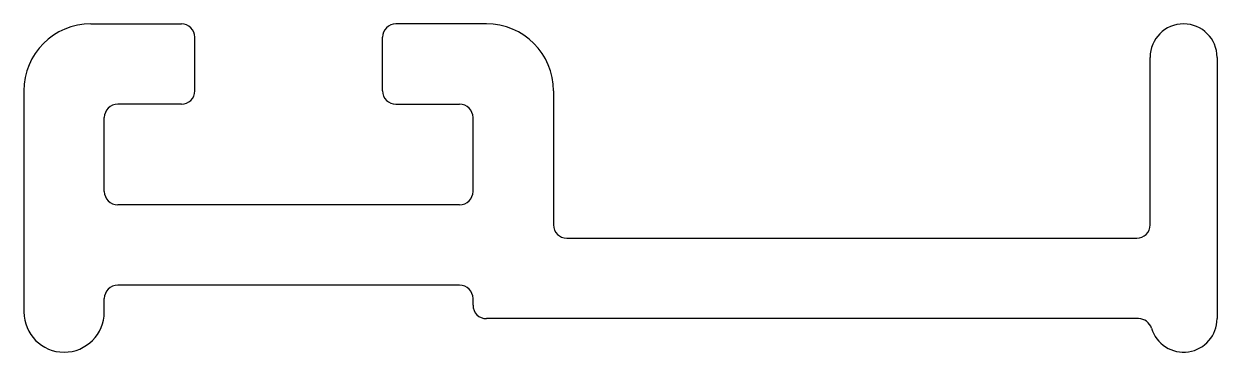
# Model space of a CAD drawing. Extents: x 485.8 to 503.6, y 759.9 to 764.8.
import ezdxf

# ---------------------------------------------------------------- set-up
doc = ezdxf.new("R2010")
doc.units = 0
doc.layers.get('0').update_dxf_attribs({"linetype": 'CONTINUOUS'})

msp = doc.modelspace()

# ---------------------------------------------------------------- linework, layer by layer
for p, q in [((486.847, 764.791), (488.197, 764.791)), ((492.747, 764.791), (491.397, 764.791)), ((488.397, 763.791), (488.397, 764.591)), ((491.197, 763.791), (491.197, 764.591)), ((502.647, 761.791), (502.647, 764.291)), ((503.647, 764.291), (503.647, 760.391)), ((485.847, 763.791), (485.847, 760.491)), ((493.747, 763.791), (493.747, 761.791)), ((488.197, 763.591), (487.247, 763.591)), ((491.397, 763.591), (492.347, 763.591)), ((487.047, 762.291), (487.047, 763.391)), ((492.547, 762.291), (492.547, 763.391)), ((492.347, 762.091), (487.247, 762.091)), ((493.947, 761.591), (502.447, 761.591)), ((492.347, 760.891), (487.247, 760.891)), ((487.047, 760.491), (487.047, 760.691)), ((492.547, 760.591), (492.547, 760.691)), ((502.476, 760.391), (492.747, 760.391))]:
    msp.add_line(p, q)
for centre, radius, start, end in [((486.847, 763.791), 1, 90, 180), ((488.197, 764.591), 0.2, 0, 90), ((491.397, 764.591), 0.2, 90, 180), ((492.747, 763.791), 1, 360, 90), ((503.147, 764.291), 0.5, 0, 180), ((488.197, 763.791), 0.2, 270, 0), ((491.397, 763.791), 0.2, 180, 270), ((487.247, 763.391), 0.2, 90, 180), ((492.347, 763.391), 0.2, 360, 90), ((487.247, 762.291), 0.2, 180, 270), ((492.347, 762.291), 0.2, 270, 0), ((493.947, 761.791), 0.2, 180, 270), ((502.447, 761.791), 0.2, 270, 0), ((487.247, 760.691), 0.2, 90, 180), ((492.347, 760.691), 0.2, 0, 90), ((486.447, 760.491), 0.6, 180, 0), ((492.747, 760.591), 0.2, 180, 270), ((502.476, 760.191), 0.2, 16.5943, 90.0007), ((503.147, 760.391), 0.5, 196.6015, 0)]:
    msp.add_arc(centre, radius, start, end)

doc.saveas('drawing.dxf')
